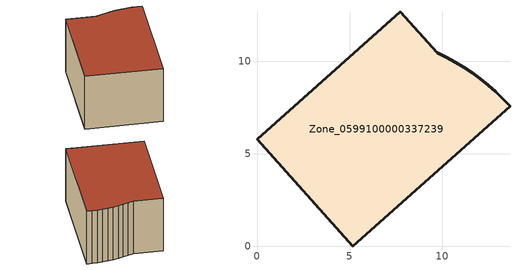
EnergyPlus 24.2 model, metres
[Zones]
Zone_0599100000337239
 floor ground (C_G): 11.17,9.67 11.62,9.37 12.06,9.04 12.49,8.7 12.89,8.33 13.29,7.95 13.66,7.55 5.17,0 0,5.79 7.74,12.67 9.72,10.45 10.22,10.21 10.7,9.95 z0
 wall outside (C_F): 11.62,9.37 11.17,9.67 10.7,9.95 10.22,10.21 9.72,10.45 7.74,12.67 0,5.79 5.17,0 13.66,7.55 13.29,7.95 12.89,8.33 12.49,8.7 12.06,9.04 11.62,9.37 z0:6.1
 roof outside (C_R): 5.17,0 13.66,7.55 13.29,7.95 12.89,8.33 12.49,8.7 12.06,9.04 11.62,9.37 11.17,9.67 10.7,9.95 10.22,10.21 9.72,10.45 7.74,12.67 0,5.79 z6.1
[BUILDING]
Pand.0599100000337239: North Axis=0; Terrain=City; Loads Convergence Tolerance Value=0.04; Temperature Convergence Tolerance Value=0.4; Solar Distribution=FullExterior; Maximum Number of Warmup Days=25; Minimum Number of Warmup Days=1
[Site:Location]
Rotterdam.The.Hague.AP_ZH_NLD Design_Conditions: Latitude=51.96; Longitude=4.45; Time Zone=1; Elevation=-4.5
[SITE:GROUNDTEMPERATURE:BUILDINGSURFACE]
18, 18, 18, 18, 18, 18, 18, 18, 18, 18, 18, 18
[MATERIAL] Thermal Absorptance=0.9; Solar Absorptance=0.7; Visible Absorptance=0.7
Name | Roughness | Thickness | Conductivity | Density | Specific Heat
G.TC.1975-1991 | MediumSmooth | 0.15 | 0.288461 | 540 | 1210
F.TC.1975-1991 | Rough | 0.3 | 0.230769 | 1920 | 840
R.TC.1975-1991 | MediumRough | 0.2 | 0.153846 | 1500 | 1000
[CONSTRUCTION]
C_G: G.TC.1975-1991
C_F: F.TC.1975-1991
C_R: R.TC.1975-1991
[ZONE]
Zone_0599100000337239: Type=1; Multiplier=1; Ceiling Height=Autocalculate; Volume=Autocalculate; Floor Area=autocalculate; Part of Total Floor Area=Yes
[ZONEINFILTRATION:DESIGNFLOWRATE]
Infil_Zone_0599100000337239: Zone or ZoneList or Space or SpaceList=Zone_0599100000337239; Schedule=AlwaysOn; Design Flow Rate Calculation Method=Flow/Area; Flow Rate per Floor Area=0.003; Constant Term Coefficient=1; Temperature Term Coefficient=0; Velocity Term Coefficient=0; Velocity Squared Term Coefficient=0
[HVACTEMPLATE:ZONE:IDEALLOADSAIRSYSTEM]
Zone_0599100000337239: Maximum Heating Supply Air Temperature=50; Minimum Cooling Supply Air Temperature=13; Maximum Heating Supply Air Humidity Ratio=0.0156; Minimum Cooling Supply Air Humidity Ratio=0.0077; Heating Limit=NoLimit; Cooling Limit=NoLimit; Dehumidification Control Type=ConstantSensibleHeatRatio; Cooling Sensible Heat Ratio=0.7; Dehumidification Setpoint=60; Humidification Control Type=None; Humidification Setpoint=30; Outdoor Air Method=None; Outdoor Air Flow Rate per Person=0.00944; Outdoor Air Flow Rate per Zone Floor Area=0; Outdoor Air Flow Rate per Zone=0; Demand Controlled Ventilation Type=None; Outdoor Air Economizer Type=NoEconomizer; Heat Recovery Type=None; Sensible Heat Recovery Effectiveness=0.7; Latent Heat Recovery Effectiveness=0.65
[ZONECONTROL:THERMOSTAT]
ThermostatControl_Zone_0599100000337239: Zone or ZoneList=Zone_0599100000337239; Control Type Schedule=DualSetpointControlType; Control 1=Thermostat_Zone_0599100000337239; Temperature Difference Between Cutout And Setpoint=0
[THERMOSTATSETPOINT:DUALSETPOINT]
Thermostat_Zone_0599100000337239: Heating Setpoint Temperature Schedule=HeatingSetpoint_Zone_0599100000337239; Cooling Setpoint Temperature Schedule=CoolingSetpoint_Zone_0599100000337239
[SCHEDULE:COMPACT]
HeatingSetpoint_Zone_0599100000337239: Through: 12/31, For: AllDays, Until: 24:00, 21
CoolingSetpoint_Zone_0599100000337239: Through: 12/31, For: AllDays, Until: 24:00, 24
DualSetpointControlType: Through: 12/31, For: AllDays, Until: 24:00, 4
AlwaysOn: Through: 12/31, For: AllDays, Until: 24:00, 1
